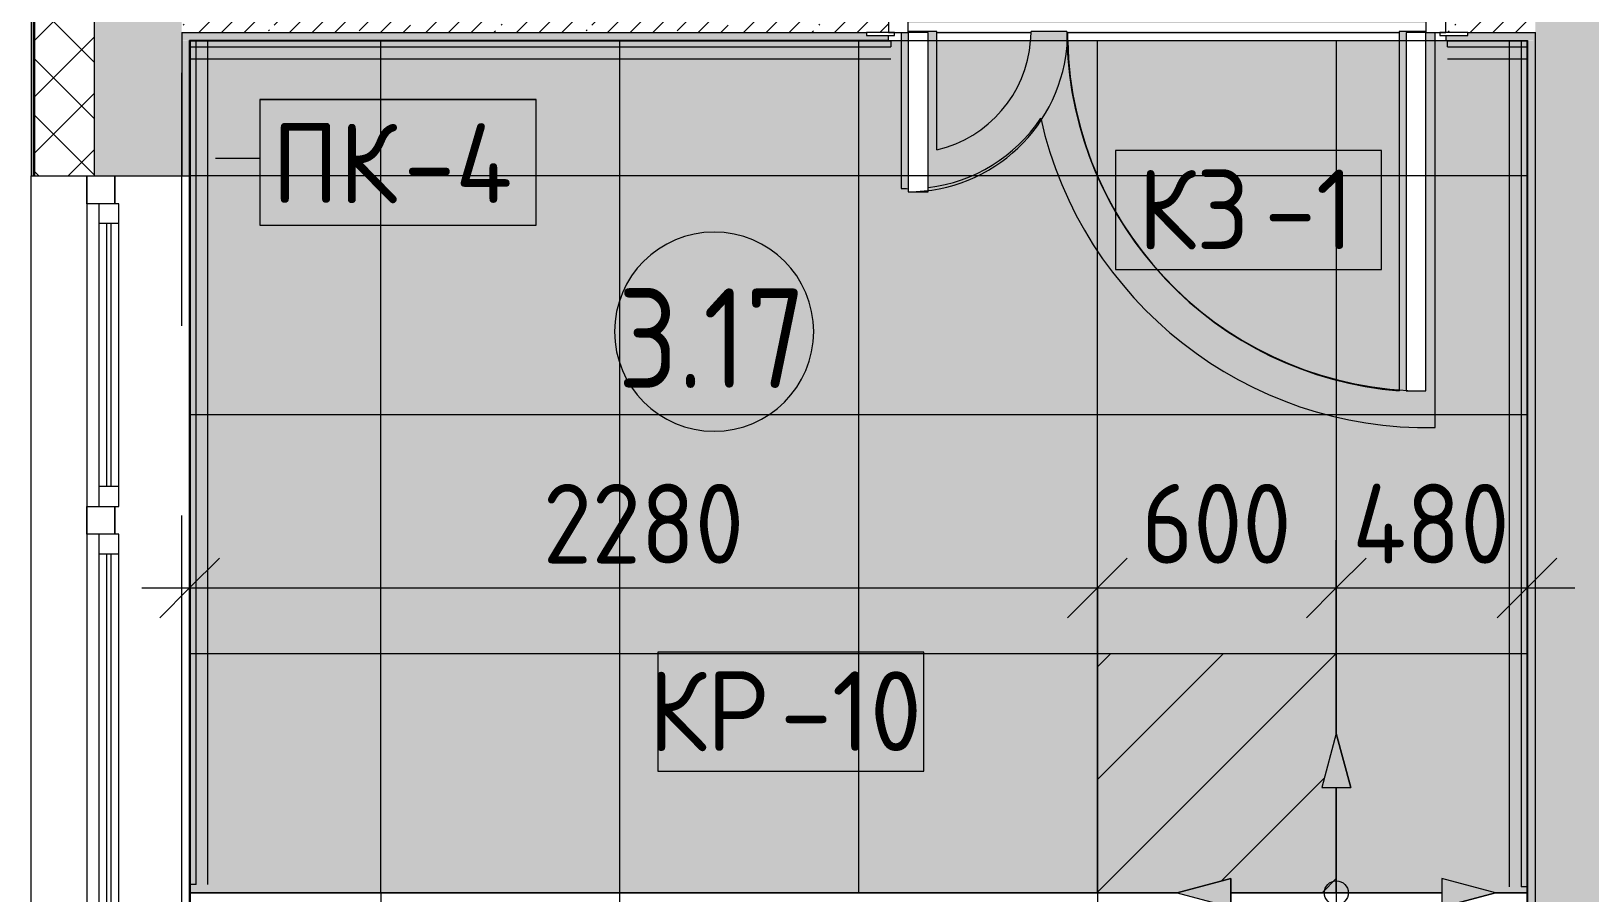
# Model space of a CAD drawing. Header units: millimetres. Extents: x -5368 to 196898, y -8553 to 29000.
# Drawn here: x -268 to 3647, y 5520 to 7683 of the extents above; entities that cross this region are included whole.
import ezdxf

# ---------------------------------------------------------------- set-up
doc = ezdxf.new("R2010")
doc.units = ezdxf.units.MM
doc.linetypes.add('Осевая', pattern=[3175, 635, -476.25, 1587.5, -476.25])
for name, color, linetype, lineweight in [('A-ANNO-DIMS', 7, 'Continuous', 9), ('A-ANNO-DIMS-100', 7, 'Continuous', 9), ('A-AREA-IDEN', 7, 'Continuous', 9), ('A-DETL', 7, 'Continuous', 9), ('A-DETL-GENF', 7, 'Continuous', 9), ('A-DOOR', 7, 'Continuous', 9), ('A-DOOR-1', 7, 'Continuous', 13), ('A-DOOR-FRAM', 7, 'Continuous', 13), ('A-FLOR-IDEN', 7, 'Continuous', 9), ('A-FLOR-PATT', 7, 'Continuous', 9), ('A-GENM-IDEN', 7, 'Continuous', 9), ('A-GLAZ', 7, 'Continuous', 9), ('A-GLAZ-1', 7, 'Continuous', 13), ('A-WALL', 7, 'Continuous', 9), ('I-WALL', 7, 'Continuous', 9), ('Оси-2', 7, 'Осевая', 9)]:
    doc.layers.add(name, color=color, linetype=linetype, lineweight=lineweight)
for name, color, linetype, lineweight, true_color in [('A-DETL-GENF-2', 7, 'Continuous', 9, 0x004000), ('A-DETL-GENF-3', 7, 'Continuous', 9, 0x383838), ('A-FLOR-1', 7, 'Continuous', 9, 0x787878), ('A-GENM-3', 7, 'Continuous', 9, 0xff80c0), ('A-WALL-1', 9, 'Continuous', 9, 0x808080), ('A-WALL-FNSH-1', 9, 'Continuous', 9, 0x808080), ('I-WALL-2', 9, 'Continuous', 9, 0x808080)]:
    doc.layers.add(name, color=color, linetype=linetype, lineweight=lineweight, true_color=true_color)
doc.styles.add('GOST Common', font='GOST_Common.ttf', dxfattribs={"width": 0.9, "height": 250})
doc.styles.add('GOST Common_1', font='GOST_Common.ttf', dxfattribs={"height": 200})
doc.styles.add('ISOCPEUR_1', font='isocpeur.ttf', dxfattribs={"width": 0.9, "height": 200})
doc.dimstyles.new('ISO-2_0_0_9К_Средний_округл2', dxfattribs={"dimscale": 304.8, "dimtxt": 199.196235, "dimasz": 0.492126, "dimexe": 0.393701, "dimexo": 0, "dimgap": 0, "dimtad": 1, "dimdec": 0, "dimrnd": 10, "dimzin": 0, "dimdsep": 46, "dimtxsty": 'ISOCPEUR_1', "dimblk1": 'OBLIQUE', "dimblk2": 'OBLIQUE', "dimsah": 1, "dimcen": 0.09, "dimdle": 0.393701, "dimazin": 0, "dimtfac": 1, "dimtdec": 4, "dimtix": 1, "dimtmove": 0, "dimatfit": 3, "dimfxl": 1, "dimtvp": 1, "dimtolj": 1, "dimtzin": 0, "dimarcsym": 2})
pattern_1 = [(45, (0, 0), (-57.0246, 57.0246), []), (45, (57.025, 0), (-57.0246, 57.0246), [100.806, -20.161, 3.353, -16.808])]
pattern_2 = [(0, (0, 0), (121.92, 30.48), [10.058, -81.382, 10.058, -81.382, -487.68]), (0, (0, 0), (121.92, 30.48), [-182.88, 10.058, -172.822, 10.058, -81.382, -213.36]), (0, (0, 0), (121.92, 30.48), [-457.2, 10.058, -50.902, 10.058, -142.342]), (120, (45.72, 15.24), (-87.35645, 90.34582), [10.058, -81.382, 10.058, -81.382, -487.68]), (120, (45.72, 15.24), (-87.35645, 90.34582), [-182.88, 10.058, -172.822, 10.058, -81.382, -213.36]), (120, (45.72, 15.24), (-87.35645, 90.34582), [-457.2, 10.058, -50.902, 10.058, -142.342]), (240, (60.96, 76.2), (-34.56355, -120.82582), [10.058, -81.382, 10.058, -81.382, -487.68]), (240, (60.96, 76.2), (-34.56355, -120.82582), [-182.88, 10.058, -172.822, 10.058, -81.382, -213.36]), (240, (60.96, 76.2), (-34.56355, -120.82582), [-457.2, 10.058, -50.902, 10.058, -142.342])]

# ---------------------------------------------------------------- blocks, each defined once
blk = doc.blocks.new('120_Окно_СКБ_2Ст - 120_Окно_СКБ_2Ст 2100х2400 _мал створка справа_-V13-План раскладки напольных покрытий 3 этажа в осях 1-12')
at = {"layer": 'A-GLAZ'}
for p, q in [((1050, -57), (-1050, -57)), ((-930, -107), (100, -107)), ((100, -117), (-930, -117)), ((270, -107), (930, -107)), ((930, -117), (270, -117)), ((-1050, -127), (-980, -127)), ((150, -127), (220, -127)), ((980, -127), (1050, -127))]:
    blk.add_line(p, q, dxfattribs=at)
at = {"layer": 'A-GLAZ-1'}
for p, q in [((-1050, -127), (-1050, -57)), ((-1050, -57), (-980, -57)), ((-980, -57), (-980, -127)), ((150, -127), (150, -57)), ((150, -57), (220, -57)), ((220, -57), (220, -127)), ((980, -127), (980, -57)), ((980, -57), (1050, -57)), ((1050, -57), (1050, -127)), ((150, -87), (-980, -87)), ((-980, -87), (-980, -137)), ((-930, -137), (-930, -87)), ((100, -137), (100, -87)), ((150, -137), (150, -87)), ((980, -87), (220, -87)), ((220, -87), (220, -137)), ((270, -137), (270, -87)), ((930, -137), (930, -87)), ((980, -137), (980, -87)), ((-980, -127), (-1050, -127)), ((-980, -137), (150, -137)), ((220, -127), (150, -127)), ((220, -137), (980, -137)), ((1050, -127), (980, -127))]:
    blk.add_line(p, q, dxfattribs=at)
blk = doc.blocks.new('110_Дверь_СКБ_2Ст - Д-1 Лестничная клетка EIS60-24280000-План раскладки напольных покрытий 3 этажа в осях 1-12')
at = {"layer": 'A-DOOR'}
for centre, radius, start, end in [((-637.5, 110), 900, 1.3415, 90), ((662.5, 110), 400, 90, 176.9726), ((-637.5, 110), 900, 0, 1.3415), ((662.5, 110), 400, 176.9726, 180)]:
    blk.add_arc(centre, radius, start, end, dxfattribs=at)
at = {"layer": 'A-DOOR-1'}
for p, q in [((-637.5, 1010), (-637.5, 131)), ((-587.5, 1010), (-637.5, 1010)), ((-587.5, 131), (-587.5, 1010)), ((662.5, 510), (612.5, 510)), ((612.5, 510), (612.5, 131)), ((662.5, 131), (662.5, 510)), ((-637.5, 131), (-637.5, 110)), ((-587.5, 110), (-587.5, 131)), ((612.5, 131), (612.5, 110)), ((662.5, 110), (662.5, 131)), ((-637.5, 110), (-587.5, 110)), ((612.5, 110), (662.5, 110))]:
    blk.add_line(p, q, dxfattribs=at)
at = {"layer": 'A-DOOR-FRAM'}
for p, q in [((-672.5, 118), (-742.5, 118)), ((-742.5, 118), (-742.5, 110)), ((-672.5, 110), (-672.5, 118)), ((767.5, 118), (697.5, 118)), ((697.5, 118), (697.5, 110)), ((767.5, 110), (767.5, 118)), ((-742.5, 110), (-672.5, 110)), ((-637.5, 110), (-687.5, 110)), ((-687.5, 110), (-687.5, 30)), ((-637.5, 60), (-637.5, 110)), ((662.5, 110), (662.5, 60)), ((712.5, 110), (662.5, 110)), ((697.5, 110), (767.5, 110)), ((712.5, 30), (712.5, 110)), ((-627.5, 60), (-637.5, 60)), ((-627.5, 30), (-627.5, 60)), ((662.5, 60), (652.5, 60)), ((652.5, 60), (652.5, 30)), ((-687.5, 30), (-627.5, 30)), ((-672.5, 30), (-687.5, 30)), ((-687.5, 30), (-687.5, -110)), ((-672.5, -110), (-672.5, 30)), ((652.5, 30), (712.5, 30)), ((712.5, 30), (697.5, 30)), ((697.5, 30), (697.5, -110)), ((712.5, -110), (712.5, 30)), ((-672.5, -110), (-742.5, -110)), ((-742.5, -110), (-742.5, -118)), ((-687.5, -110), (-672.5, -110)), ((-672.5, -118), (-672.5, -110)), ((697.5, -110), (712.5, -110)), ((767.5, -110), (697.5, -110)), ((697.5, -110), (697.5, -118)), ((767.5, -118), (767.5, -110)), ((-742.5, -118), (-672.5, -118)), ((697.5, -118), (767.5, -118))]:
    blk.add_line(p, q, dxfattribs=at)
blk = doc.blocks.new('Плинтус - Плинтус_для ЛК-32859036-План раскладки напольных покрытий 3 этажа в осях 1-12')
at = {"layer": 'A-GENM-3'}
blk.add_hatch(color=256, dxfattribs=at).paths.add_polyline_path([(0, 0), (0, -15), (2118, -15), (2118, 0), (943.6, 0)])
for p, q in [((0, 0), (2118, 0)), ((0, -15), (0, 0)), ((0, -15), (2118, -15)), ((2118, 0), (2118, -15)), ((0, -45), (2118, -45))]:
    blk.add_line(p, q, dxfattribs=at)
blk = doc.blocks.new('Плинтус - Плинтус_для ЛК-32859035-План раскладки напольных покрытий 3 этажа в осях 1-12')
at = {"layer": 'A-GENM-3'}
blk.add_hatch(color=256, dxfattribs=at).paths.add_polyline_path([(1045, -15), (1760, -15), (1760, 0), (0, 0), (0, -15), (358.3, -15)])
for p, q in [((0, 0), (1760, 0)), ((0, -15), (0, 0)), ((0, -15), (1760, -15)), ((1760, 0), (1760, -15)), ((0, -45), (1760, -45))]:
    blk.add_line(p, q, dxfattribs=at)
blk = doc.blocks.new('Плинтус - Плинтус_для ЛК-32859038-План раскладки напольных покрытий 3 этажа в осях 1-12')
at = {"layer": 'A-GENM-3'}
blk.add_hatch(color=256, dxfattribs=at).paths.add_polyline_path([(200, -15), (200, 0), (0, 0), (0, -15)])
for p, q in [((0, 0), (200, 0)), ((0, -15), (0, 0)), ((0, -15), (200, -15)), ((200, 0), (200, -15)), ((0, -45), (200, -45))]:
    blk.add_line(p, q, dxfattribs=at)
blk = doc.blocks.new('Плинтус - Плинтус_для ЛК-32859039-План раскладки напольных покрытий 3 этажа в осях 1-12')
at = {"layer": 'A-GENM-3'}
blk.add_hatch(color=256, dxfattribs=at).paths.add_polyline_path([(2124, 0), (0, 0), (0, -15), (2124, -15)])
for p, q in [((0, 0), (2124, 0)), ((0, -15), (0, 0)), ((0, -15), (2124, -15)), ((2124, 0), (2124, -15)), ((0, -45), (2124, -45))]:
    blk.add_line(p, q, dxfattribs=at)
blk = doc.blocks.new('Начало раскладки_красным - Начало раскладки_красным-26102174-План раскладки напольных покрытий 3 этажа в осях 1-12')
at = {"layer": 'A-DETL-GENF'}
for points in [[(-36.2, 264.8), (36.2, 264.8), (0, 400)], [(-264.8, -36.2), (-264.8, 36.2), (-400, 0)], [(264.8, -36.2), (400, 0), (264.8, 36.2)], [(0, -400), (36.2, -264.8), (-36.2, -264.8)]]:
    blk.add_hatch(color=256, dxfattribs=at).paths.add_polyline_path(points)
for p, q in [((0, 400), (-36.2, 264.8)), ((0, 400), (-36.2, 264.8)), ((36.2, 264.8), (0, 400)), ((0, 400), (36.2, 264.8)), ((-36.2, 264.8), (36.2, 264.8)), ((-36.2, 264.8), (36.2, 264.8)), ((0, 30), (0, 264.8)), ((-264.8, 36.2), (-400, 0)), ((-400, 0), (-264.8, 36.2)), ((-400, 0), (-264.8, -36.2)), ((-400, 0), (-264.8, -36.2)), ((-264.8, -36.2), (-264.8, 36.2)), ((-264.8, 36.2), (-264.8, -36.2)), ((-30, 0), (-264.8, 0)), ((30, 0), (264.8, 0)), ((400, 0), (264.8, 36.2)), ((264.8, 36.2), (264.8, -36.2)), ((400, 0), (264.8, 36.2)), ((264.8, 36.2), (264.8, -36.2)), ((400, 0), (264.8, -36.2)), ((0, -30), (0, -264.8)), ((264.8, -36.2), (400, 0)), ((36.2, -264.8), (-36.2, -264.8)), ((-36.2, -264.8), (0, -400)), ((0, -400), (-36.2, -264.8)), ((-36.2, -264.8), (36.2, -264.8)), ((0, -400), (36.2, -264.8)), ((0, -400), (36.2, -264.8))]:
    blk.add_line(p, q, dxfattribs=at)
blk.add_circle((0, 0), 30, dxfattribs=at)
blk = doc.blocks.new('Марка_Помещения - Номер-25198446-План раскладки напольных покрытий 3 этажа в осях 1-12')
at = {"layer": 'A-AREA-IDEN'}
for start, end in [(360, 180), (180, 360)]:
    blk.add_arc((0, 0), 2.5, start, end, dxfattribs=at)
blk = doc.blocks.new('DIMBLOCK35-План раскладки напольных покрытий 3 этажа в осях 1-12')
at = {"layer": 'A-ANNO-DIMS-100'}
for p, q in [((130, 6391.4), (130, 6165.4)), ((130, 6285.4), (130, 6391.4)), ((2410, 6120), (2410, 6405.4)), ((10, 6285.4), (2410, 6285.4)), ((2410, 6285.4), (2410, 6120))]:
    blk.add_line(p, q, dxfattribs=at)
at = {"layer": 'A-ANNO-DIMS-100', "lineweight": 20}
for p, q in [((130, 6285.4), (205, 6360.4)), ((2410, 6285.4), (2485, 6360.4)), ((130, 6285.4), (55, 6210.4)), ((2410, 6285.4), (2335, 6210.4))]:
    blk.add_line(p, q, dxfattribs=at)
at = {"layer": 'A-ANNO-DIMS-100', "color": 0, "insert": (1017.2, 6546.6), "char_height": 200, "width": 606.782, "attachment_point": 1, "line_spacing_factor": 1.149209, "style": 'ISOCPEUR_1'}
blk.add_mtext('2280', dxfattribs=at)
blk = doc.blocks.new('_Oblique')
at = {"color": 0, "linetype": 'ByBlock', "lineweight": -2}
blk.add_line((-0.5, -0.5), (0.5, 0.5), dxfattribs=at)
blk = doc.blocks.new('DIMBLOCK36-План раскладки напольных покрытий 3 этажа в осях 1-12')
at = {"layer": 'A-ANNO-DIMS-100'}
for p, q in [((2410, 6120), (2410, 6405.4)), ((3010, 5920), (3010, 6405.4)), ((2410, 6285.4), (3010, 6285.4)), ((2410, 6285.4), (2410, 6120)), ((3010, 6285.4), (3010, 5920))]:
    blk.add_line(p, q, dxfattribs=at)
at = {"layer": 'A-ANNO-DIMS-100', "lineweight": 20}
for p, q in [((2410, 6285.4), (2485, 6360.4)), ((3010, 6285.4), (3085, 6360.4)), ((2410, 6285.4), (2335, 6210.4)), ((3010, 6285.4), (2935, 6210.4))]:
    blk.add_line(p, q, dxfattribs=at)
at = {"layer": 'A-ANNO-DIMS-100', "color": 0, "insert": (2520.4, 6546.6), "char_height": 200, "width": 455.087, "attachment_point": 1, "line_spacing_factor": 1.149209, "style": 'ISOCPEUR_1'}
blk.add_mtext('600', dxfattribs=at)
blk = doc.blocks.new('DIMBLOCK37-План раскладки напольных покрытий 3 этажа в осях 1-12')
at = {"layer": 'A-ANNO-DIMS-100'}
for p, q in [((3010, 5920), (3010, 6405.4)), ((3489, 6391.4), (3489, 6165.4)), ((3489, 6285.4), (3489, 6391.4)), ((3010, 6285.4), (3609, 6285.4)), ((3010, 6285.4), (3010, 5920))]:
    blk.add_line(p, q, dxfattribs=at)
at = {"layer": 'A-ANNO-DIMS-100', "lineweight": 20}
for p, q in [((3010, 6285.4), (3085, 6360.4)), ((3489, 6285.4), (3564, 6360.4)), ((3010, 6285.4), (2935, 6210.4)), ((3489, 6285.4), (3414, 6210.4))]:
    blk.add_line(p, q, dxfattribs=at)
at = {"layer": 'A-ANNO-DIMS-100', "color": 0, "insert": (3050.3, 6546.6), "char_height": 200, "width": 478.071, "attachment_point": 1, "line_spacing_factor": 1.149209, "style": 'ISOCPEUR_1'}
blk.add_mtext('480', dxfattribs=at)
blk = doc.blocks.new('М_перекрытий_ЭП - Типоразмер-25383776-План раскладки напольных покрытий 3 этажа в осях 1-12')
at = {"layer": 'A-FLOR-IDEN'}
for p, q in [((3.352, 1.578), (-3.336, 1.578)), ((-3.336, 1.578), (-3.336, -1.406)), ((3.352, -1.406), (3.352, 1.578)), ((-3.336, -1.406), (3.352, -1.406))]:
    blk.add_line(p, q, dxfattribs=at)
blk = doc.blocks.new('Mark Reiling - Mark Reiling-26174330-План раскладки напольных покрытий 3 этажа в осях 1-12')
at = {"layer": 'A-GENM-IDEN'}
for p, q in [((-3.47, 1.49), (-3.47, -1.663)), ((-3.47, 1.49), (3.47, 1.49)), ((3.47, 1.49), (-3.47, 1.49)), ((-3.47, 1.49), (-3.47, -1.663)), ((3.47, -1.663), (3.47, 1.49)), ((3.47, -1.663), (3.47, 1.49)), ((-3.47, -1.663), (3.47, -1.663)), ((-3.47, -1.663), (3.47, -1.663))]:
    blk.add_line(p, q, dxfattribs=at)

msp = doc.modelspace()

# ---------------------------------------------------------------- hatches: boundary and pattern name
at = {"layer": 'A-DETL-GENF-2'}
h = msp.add_hatch(dxfattribs=at)
h.set_pattern_fill('FP_46', color=256, style=0, pattern_type=2)
h.set_pattern_definition([(45, (0, 0), (-141.4214, 141.4214), [])])
h.paths.add_polyline_path([(2973.8, 5520), (3010, 5520), (3010, 5784.8), (2973.8, 5784.8), (3010, 5920), (3010, 6120), (2410, 6120), (2410, 5520), (2610, 5520), (2745.2, 5556.2), (2745.2, 5520)])
at = {"layer": 'A-DETL-GENF-3'}
h = msp.add_hatch(dxfattribs=at)
h.set_pattern_fill('FP_47', color=256, style=0, pattern_type=2)
h.set_pattern_definition([(0, (610, 120), (0, 600), []), (90, (610, 120), (-600, 4e-14), [])])
h.paths.add_polyline_path([(3410, 5520), (3490, 5520), (3490, 7659), (130, 7659), (130, 5520), (2610, 5520), (2745.2, 5556.2), (2745.2, 5520), (3274.8, 5520), (3274.8, 5556.2)])
h.paths.add_polyline_path([(2973.8, 5784.8), (3010, 5920), (3046.2, 5784.8)])
at = {"layer": 'A-FLOR-PATT'}
h = msp.add_hatch(color=256, dxfattribs=at)
h.paths.add_polyline_path([(3168.2, 7680), (3168.2, 7682.7), (2007, 7682.7), (2007, 7680), (2242.9, 7680), (2243.2, 7682.7), (2333.2, 7682.7), (2333.4, 7680), (2549.5, 7680)])
h.paths.add_polyline_path([(3219.7, 7703.5), (3235, 7703.5), (3235, 7730), (3225, 7730), (3225, 7760), (3270, 7760), (3270, 7908), (3285, 7908), (3285, 7920), (4098.1, 7921), (4098.1, 8902), (4210.3, 8899.4), (4321.5, 8884.3), (4430.3, 8856.6), (4535.2, 8817), (4635, 8765.7), (4728.5, 8703.6), (4814.3, 8631.3), (4891.4, 8549.8), (4958.9, 8460.1), (5015.9, 8363.4), (5061.6, 8261), (5095.4, 8154), (5134.3, 8218.9), (5181.8, 8277.7), (5237, 8329.5), (5298.9, 8373), (5367.6, 8408.1), (5437.6, 8432.5), (5511.8, 8447.2), (5587.3, 8451.5), (5587.3, 7920), (13584.2, 7921), (13584.2, 8947.1), (13697.2, 8945.7), (13809.3, 8932), (13919.4, 8906.3), (14026, 8868.9), (14128, 8820.2), (14224.1, 8760.8), (14320, 8684.8), (14394.3, 8612.7), (14466.5, 8525.7), (14532.7, 8423.9), (14580.6, 8331.1), (14621.2, 8225.6), (14650.3, 8116.4), (14688.7, 8162.2), (14734, 8201.2), (14785, 8232.4), (14840.3, 8254.9), (14898.6, 8268.2), (14958.3, 8271.9), (14958.3, 7920), (20210.1, 7920.5), (20210.1, 7935.5), (22604.9, 7935.5), (22604.9, 8947.1), (22717.9, 8945.7), (22830.1, 8932), (22940.1, 8906.3), (23046.7, 8868.9), (23152.1, 8818.1), (23244.8, 8760.8), (23340.7, 8684.8), (23415, 8612.7), (23487.2, 8525.7), (23553.4, 8423.9), (23601.3, 8331.1), (23642, 8225.6), (23671, 8116.4), (23709.4, 8162.2), (23754.7, 8201.2), (23805.7, 8232.4), (23861, 8254.9), (23919.3, 8268.2), (23979, 8271.9), (23979, 7920), (26415, 7921), (26415, 8900), (26455, 8900), (26455, 8793.6), (26538.9, 8793.4), (26642.1, 8781.1), (26743.2, 8756.9), (26840.8, 8721.2), (26933.6, 8674.4), (27020.4, 8617.2), (27099.9, 8550.3), (27171.2, 8474.6), (27233.2, 8391.2), (27285.1, 8301.2), (27326.2, 8205.7), (27355.9, 8106.1), (27374, 8003.8), (27380, 7920), (27465, 7921), (27465, 7936), (30494.4, 7936), (30494.4, 8897.4), (30606.6, 8894.9), (30717.8, 8879.7), (30826.6, 8852.1), (30936.9, 8809.8), (31031.4, 8761.2), (31124.9, 8699.1), (31210.7, 8626.8), (31287.9, 8545.3), (31355.4, 8455.6), (31412.4, 8358.9), (31458.1, 8256.4), (31492, 8149.4), (31531.6, 8215.2), (31578.5, 8273.3), (31633.8, 8325), (31695.7, 8368.6), (31763.5, 8403.3), (31834.6, 8428), (31908.9, 8442.7), (31984.5, 8446.9), (31984.5, 7920), (33010, 7921), (33010, 7936), (38504, 7936), (38504, 7989.9), (38498.9, 7989.9), (38498.9, 8117.6), (37568, 8117.6), (37573.3, 8219.4), (37590.7, 8325.3), (37615.8, 8418.6), (37652.5, 8513.7), (37698.9, 8604.4), (37757.7, 8693.5), (37819.1, 8768.8), (37891.4, 8840.6), (37970.9, 8904.5), (38056.7, 8959.6), (38155, 9008.1), (38243.2, 9041.4), (38135.8, 9081.9), (38044.9, 9127.3), (37955.6, 9184.5), (37871.9, 9252), (37795.9, 9328.1), (37728.6, 9411.9), (37670.7, 9502.5), (37623, 9598.8), (37585.9, 9699.7), (37559.9, 9804), (37545.3, 9910.5), (37542.3, 10018), (38498.9, 10018), (38498.9, 10129.9), (38519, 10130), (38504, 10145), (38504, 10664), (37954, 10664), (37954, 11235), (38234, 11235), (38234, 12138.5), (38041.4, 12138.5), (38041.4, 13508.5), (38239.6, 13508.5), (38234, 13514.1), (38234, 14964), (33646, 14964), (33646, 14565), (32974, 14565), (32974, 14944), (31797.6, 14944), (31797.6, 13744), (31781.2, 13744), (31781.2, 10859), (20231, 10859), (20230, 10864), (16910, 10864), (16910, 10879), (16910, 10880), (16910, 10892), (16888.9, 10892), (16888.9, 10005.1), (16787.2, 10008.6), (16686.5, 10023.7), (16588.2, 10050), (16493.5, 10087.4), (16403.7, 10135.3), (16319.9, 10193.1), (16243.2, 10260), (16174.6, 10335.2), (16114.9, 10417.7), (16065.1, 10506.4), (16023.3, 10608.1), (15995.7, 10705.3), (15979.7, 10798.2), (15973.9, 10892), (15960, 10892), (15960, 10880), (15361, 10880), (15361, 10892), (15336, 10892), (15336, 10890), (15333.9, 10890), (15333.9, 10005.1), (15232.2, 10008.6), (15131.5, 10023.7), (15033.2, 10050), (14938.5, 10087.4), (14848.7, 10135.3), (14764.9, 10193.1), (14688.2, 10260), (14619.6, 10335.2), (14559.9, 10417.7), (14510.1, 10506.4), (14468.3, 10608.1), (14440.7, 10705.3), (14424.7, 10798.2), (14418.9, 10892), (14411, 10892), (14411, 10880), (14411, 10879), (14411, 10864), (12925.3, 10864), (12925.3, 10880), (425, 10880), (425, 10615.3), (411, 10600.3), (412, 10598.3), (414.3, 10596), (432, 10596), (432, 8796), (412, 8796), (412, 8795), (426, 8781), (426, 8536), (1286, 8536), (1286, 7936), (1885, 7936), (1885, 7921), (1885, 7920), (1885, 7908), (1899.8, 7908), (1899.8, 8506.5), (3269.7, 8506.5), (3269.7, 7906.5), (3219.7, 7906.5), (3219.7, 8456.5), (1949.8, 8456.5), (1949.8, 7906.5), (1900, 7906.5), (1900, 7760), (1945, 7760), (1945, 7730), (1935, 7730), (1935, 7703.5), (3168.2, 7703.5)])
h.paths.add_polyline_path([(31894.5, 7920), (31894.5, 8349.4), (31827.3, 8331.6), (31763.1, 8303.4), (31704.8, 8266.4), (31652.5, 8220.5), (31607.8, 8167.2), (31571.8, 8107.7), (31545.3, 8043.4), (31528.9, 7975.8), (31524.2, 7920), (31875, 7920)])
h.paths.add_polyline_path([(31432.2, 7920), (31426.9, 8011.3), (31408.7, 8114.6), (31378.7, 8215.2), (31337.2, 8311.6), (31284.9, 8402.6), (31222.4, 8486.9), (31150.5, 8563.4), (31070.3, 8631), (30982.7, 8689), (30889.1, 8736.3), (30790.6, 8772.6), (30688.5, 8797.2), (30584.4, 8809.8), (30584.4, 7920), (31426.9, 7920)])
h.paths.add_polyline_path([(26883.4, 7920), (27288.8, 7921), (27282.8, 8003.8), (27268.1, 8086.7), (27240.9, 8176.8), (27203.4, 8263.2), (27156.1, 8344.5), (27099.6, 8419.9), (27034.7, 8488), (26962.3, 8548.2), (26883.4, 8599.5), (26799, 8641.2), (26710.3, 8672.8), (26618.6, 8693.8), (26525, 8704), (26525, 7920), (26585.9, 7920)])
h.paths.add_polyline_path([(23602, 7920), (23597.7, 8003.8), (23578.3, 8116.4), (23549.5, 8216.5), (23515.1, 8303.3), (23466.4, 8395.2), (23408.1, 8481.2), (23333.9, 8566.8), (23265.1, 8631.8), (23182.3, 8694.6), (23093, 8748), (22998.6, 8791.3), (22899.9, 8824.2), (22798.3, 8846.1), (22694.9, 8856.8), (22694.9, 7920), (23597.7, 7920)])
h.paths.add_polyline_path([(23698.7, 7920), (23889, 7921), (23889, 8169.4), (23834.5, 8145.8), (23786.2, 8111.2), (23746.4, 8067.1), (23716.8, 8015.7), (23698.7, 7959.1), (23694.9, 7920)])
h.paths.add_polyline_path([(14813.8, 7920), (14868.3, 7920), (14868.3, 8169.4), (14813.8, 8145.8), (14765.5, 8111.2), (14725.7, 8067.1), (14696.1, 8015.7), (14678, 7959.1), (14674.2, 7920), (14791.7, 7920)])
h.paths.add_polyline_path([(14532.7, 7920), (14581.3, 7920), (14576.9, 8003.8), (14557.6, 8116.4), (14528.8, 8216.5), (14494.3, 8303.3), (14445.7, 8395.2), (14387.3, 8481.2), (14313.2, 8566.8), (14244.4, 8631.8), (14161.5, 8694.6), (14072.3, 8748), (13977.8, 8791.3), (13879.2, 8824.2), (13777.6, 8846.1), (13674.2, 8856.8), (13674.2, 7920), (14224.3, 7920)])
h.paths.add_polyline_path([(5395, 7920), (5499.8, 7920), (5499.8, 8354.4), (5431.9, 8336.6), (5366.2, 8307.7), (5302.8, 8266.1), (5255.6, 8224.7), (5210.6, 8170.9), (5174.5, 8110.8), (5148, 8045.8), (5131.9, 7977.5), (5127.4, 7920), (5367.6, 7920)])
h.paths.add_polyline_path([(5012.2, 7920), (5035.7, 7920), (5030.4, 8012.3), (5012.2, 8115.7), (4982.2, 8216.2), (4940.7, 8312.6), (4888.1, 8404), (4825.9, 8487.9), (4754.1, 8564.3), (4673.9, 8632), (4586.4, 8689.9), (4492.8, 8737.3), (4394.3, 8773.6), (4292.3, 8798.2), (4188.1, 8810.8), (4188.1, 7920)])
h.paths.add_polyline_path([(26365, 7921), (24051, 7921), (24051, 7936), (26365, 7936)])
h.paths.add_polyline_path([(17270, 7921), (15009.3, 7921), (15009.3, 7936), (20209.3, 7936), (20209.3, 7921), (17658.1, 7921)])
h.paths.add_polyline_path([(9417.1, 7921), (6529.3, 7921), (6530, 7936), (13569.3, 7936), (13569.3, 7921), (10790.6, 7921)])
h.paths.add_polyline_path([(3308.9, 7921), (3285, 7921), (3285, 7936), (4030, 7936), (4030, 7921), (3313.3, 7921)])
h.paths.add_polyline_path([(38498.9, 8207.6), (38498.9, 8994.8), (38435.6, 8990.8), (38342.6, 8975.2), (38243.2, 8946.2), (38147.8, 8905.6), (38068, 8861.4), (37987, 8803.7), (37913.1, 8737.2), (37847.1, 8662.7), (37790, 8581.2), (37742.4, 8493.9), (37705, 8401.7), (37678.3, 8305.8), (37662.6, 8207.6), (38462.7, 8207.6)])
h.paths.add_polyline_path([(38498.9, 9089.2), (38498.9, 9928), (37634.3, 9928), (37647.7, 9824.3), (37673, 9722.8), (37709.8, 9624.9), (37757.7, 9531.9), (37816, 9445), (37883.9, 9365.5), (37960.6, 9294.3), (38046.1, 9231.8), (38142.3, 9178), (38232.1, 9139.9), (38332.5, 9110.4), (38440.7, 9092.4)])
h.paths.add_polyline_path([(16798.9, 10097.9), (16798.9, 10891), (16465.2, 10891), (16465.2, 10863.8), (16363.5, 10891), (16064.5, 10891), (16070.5, 10798.2), (16090, 10697.9), (16122.3, 10600.2), (16160.4, 10517.8), (16212.9, 10433.3), (16275.5, 10356), (16347.1, 10286.9), (16426.7, 10227.3), (16513, 10177.8), (16604.8, 10139.5), (16700.6, 10112.7), (16787.2, 10099.7)])
h.paths.add_polyline_path([(15243.9, 10097.9), (15243.9, 10890), (15163.2, 10890), (15065.3, 10863.8), (15065.3, 10890), (14535.7, 10890), (14535.7, 10863.8), (14510.7, 10870.5), (14515.5, 10798.2), (14535, 10697.9), (14567.3, 10600.2), (14605.4, 10517.8), (14657.9, 10433.3), (14720.5, 10356), (14792.1, 10286.9), (14871.7, 10227.3), (14958, 10177.8), (15049.8, 10139.5), (15145.6, 10112.7), (15232.2, 10099.7)])
h.paths.add_polyline_path([(38520, 10130), (38519, 10680), (38519, 10679), (38519, 10130)])
h.paths.add_polyline_path([(38494.5, 10679), (38494.5, 10680), (37970, 10680), (37970.2, 10679), (38260.7, 10679)])
h.paths.add_polyline_path([(15960, 10864), (15361, 10864), (15361, 10879), (15960, 10879), (15960, 10871.3)])
h.paths.add_polyline_path([(390, 10876.4), (410, 10876.4), (410, 10880), (336, 10880), (336, 10876.4)])
h.paths.add_polyline_path([(17658.1, 10879), (20231, 10880), (20230, 10880), (17130, 10879)])
h.paths.add_polyline_path([(38250, 11220), (38250, 11221), (38249, 11220)])
h.paths.add_polyline_path([(38532, 12100), (38532, 12124.3), (38490, 12124.3), (38490, 12100)])
h.paths.add_polyline_path([(38680, 12161), (38680, 12185), (38710, 12185), (38710, 12175), (38750, 12175), (38750, 12368.8), (38747.7, 12370), (38747.7, 13475), (38710, 13475), (38710, 13465), (38680, 13465), (38680, 13505), (38641.4, 13505), (38641.4, 13499.1), (38677.9, 13499.1), (38662.9, 13484.1), (38641.4, 13484.1), (38641.4, 13458.5), (38533.5, 13458.5), (38533.5, 12188.5), (38641.4, 12188.5), (38641.4, 12161)])
h.paths.add_polyline_path([(38260.7, 12188.5), (38488.5, 12188.5), (38488.5, 13458.5), (38091.4, 13458.5), (38091.4, 12188.5), (38250, 12188.5)])
h.paths.add_polyline_path([(38490, 13525), (38532, 13526.1), (38532, 13550), (38490, 13550), (38490, 13532.1)])
h.paths.add_polyline_path([(31781.2, 13759), (31782.6, 13760), (31782.6, 14960), (31781.2, 14959), (31781.2, 13760)])
h.paths.add_polyline_path([(33630, 14580), (33631, 14580.1), (33631, 14979), (33630, 14979), (33630, 14600)])
h.paths.add_polyline_path([(32989, 14580), (32990, 14580), (32989, 14960), (32989, 14959), (32989, 14580.3)])
h = msp.add_hatch(color=256, dxfattribs=at)
h.paths.add_polyline_path([(3258.2, 6687.9), (3257.9, 7680), (3235, 7680), (3235, 7682.7), (3168.2, 7682.7), (3168.2, 6780.4), (3065.2, 6794.4), (2964.6, 6820.1), (2867.5, 6857.1), (2775.3, 6905.1), (2689.2, 6963.3), (2610.4, 7030.9), (2539.8, 7107.2), (2478.4, 7191), (2427.1, 7281.4), (2386.4, 7377), (2357, 7476.6), (2339.2, 7579), (2333.2, 7682.7), (2243.2, 7682.7), (2237.6, 7624.6), (2221, 7568.5), (2194.1, 7516.7), (2157.7, 7471), (2113.3, 7433), (2062.4, 7404.2), (2007, 7385.6), (2007, 7682.7), (1935, 7682.7), (1935, 7680), (1985, 7680), (1985.3, 7290.6), (2052.2, 7304.5), (2115.6, 7329.8), (2173.8, 7365.7), (2224.9, 7411), (2267.4, 7464.5), (2295.8, 7363.6), (2334.6, 7266.3), (2383.4, 7173.5), (2441.7, 7086.4), (2508.8, 7006), (2584, 6933), (2666.5, 6868.4), (2755.3, 6812.8), (2849.5, 6766.8), (2948, 6731), (3049.7, 6705.8), (3153.5, 6691.3), (3235, 6688.7)])
h.paths.add_polyline_path([(3185, 6780), (3185, 7680), (3235, 7680), (3235, 6780)])
h.paths.add_polyline_path([(1917, 7288.3), (1935, 7288.9), (1935, 7680), (1917, 7680), (1917, 7539.8)])
h = msp.add_hatch(color=256, dxfattribs=at)
h.paths.add_polyline_path([(130, 5520), (2610, 5520), (2745.2, 5556.2), (2745.2, 5520), (3274.8, 5520), (3274.8, 5556.2), (3410, 5520), (3490, 5520), (3489, 5535), (3474, 5535), (3474, 7644), (3289, 7644), (3289, 7659), (3258.2, 7659), (3258.2, 6687.9), (3153.5, 6691.3), (3049.7, 6705.8), (2948, 6731), (2849.5, 6766.8), (2755.3, 6812.8), (2666.5, 6868.4), (2584, 6933), (2508.8, 7006), (2441.7, 7086.4), (2383.4, 7173.5), (2334.6, 7266.3), (2295.8, 7363.6), (2267.4, 7464.5), (2221, 7407.6), (2173.8, 7365.7), (2113.3, 7328.9), (2052.2, 7304.5), (1985, 7290.5), (1985, 7280), (1935, 7280), (1935, 7288.9), (1917, 7288.3), (1917, 7659), (1891, 7659), (1891, 7644), (146, 7644), (146, 5541), (131, 5541), (130, 6484.6)])
h.paths.add_polyline_path([(3010, 5784.8), (2973.8, 5784.8), (3010, 5920), (3046.2, 5784.8)])
h.paths.add_polyline_path([(3168.2, 6780.4), (3168.2, 7659), (2334.6, 7659), (2339.2, 7579), (2357, 7476.6), (2386.4, 7377), (2427.1, 7281.4), (2478.4, 7191), (2539.8, 7107.2), (2610.4, 7030.9), (2689.2, 6963.3), (2775.3, 6905.1), (2867.5, 6857.1), (2964.6, 6820.1), (3065.2, 6794.4), (3153.5, 6782.4)])
h.paths.add_polyline_path([(2007, 7385.6), (2062.4, 7404.2), (2115.6, 7435), (2157.7, 7471), (2194.1, 7516.7), (2221, 7568.5), (2237.6, 7624.6), (2240.9, 7659), (2007, 7659), (2007, 7404.2)])
at = {"layer": 'A-WALL'}
h = msp.add_hatch(dxfattribs=at)
h.set_pattern_fill('FP_11', color=256, style=0, pattern_type=2)
h.set_pattern_definition([(45, (0, 0), (-70.7107, 70.7107), []), (135, (0, 0), (-70.7107, -70.7107), [])])
h.paths.add_polyline_path([(-260, -100), (-110, -100), (-110, 5220), (-260, 5220), (-260, 153.5)])
h.paths.add_polyline_path([(-260, 7320), (-110, 7320), (-110, 8520), (-260, 8520)])
h.paths.add_polyline_path([(-260, 10820), (-110, 10820), (-110, 12220), (-260, 12220)])
h.paths.add_polyline_path([(-260, 13120), (-110, 13120), (-110, 15073), (-260, 15073), (-260, 14843)])
at = {"layer": 'I-WALL'}
h = msp.add_hatch(dxfattribs=at)
h.set_pattern_fill('FP_12', color=256, style=0, pattern_type=2)
h.set_pattern_definition(pattern_1)
h.paths.add_polyline_path([(-110, -100), (110, -100), (110, 5220), (-110, 5220), (-110, 153.5)])
h.paths.add_polyline_path([(-110, 7320), (110, 7320), (110, 7900), (-110, 7900), (-110, 7539.8)])
h = msp.add_hatch(dxfattribs=at)
h.set_pattern_fill('FP_12', color=256, style=0, pattern_type=2)
h.set_pattern_definition(pattern_1)
h.paths.add_polyline_path([(3750, 7680), (3750, 7900), (3730, 7900), (3730, 7680)])
h.paths.add_polyline_path([(3340, 7680), (3510, 7680), (3510, 7900), (3285, 7900), (3285, 7680)])
h.paths.add_polyline_path([(1885, 7680), (1885, 7900), (110, 7900), (110, 7680), (1862.8, 7680)])
h = msp.add_hatch(dxfattribs=at)
h.set_pattern_fill('FP_12', color=256, style=0, pattern_type=2)
h.set_pattern_definition(pattern_1)
h.paths.add_polyline_path([(3579.7, -100), (3730, -100), (3730, 7900), (3510, 7900), (3510, -100)])
at = {"layer": 'I-WALL-2'}
h = msp.add_hatch(dxfattribs=at)
h.set_pattern_fill('FP_36', color=256, style=0, pattern_type=2)
h.set_pattern_definition(pattern_2)
h.paths.add_polyline_path([(3510, 7660), (3510, 7680), (3340, 7680), (3340, 7672), (3285, 7672), (3285, 7660), (3490, 7660)])
h.paths.add_polyline_path([(1830, 7660), (1885, 7660), (1885, 7672), (1830, 7672), (1830, 7680), (110, 7680), (110, 7660), (1176, 7660)])
h = msp.add_hatch(dxfattribs=at)
h.set_pattern_fill('FP_36', color=256, style=0, pattern_type=2)
h.set_pattern_definition(pattern_2)
h.paths.add_polyline_path([(110, 120), (130, 120), (130, 5220), (110, 5220), (110, 153.5)])
h.paths.add_polyline_path([(130, 7320), (130, 7660), (110, 7659), (110, 7320)])
h = msp.add_hatch(dxfattribs=at)
h.set_pattern_fill('FP_36', color=256, style=0, pattern_type=2)
h.set_pattern_definition(pattern_2)
h.paths.add_polyline_path([(3490, 140), (3510, 140), (3510, 7660), (3490, 7659), (3490, 141)])

# ---------------------------------------------------------------- linework, layer by layer
at = {"layer": 'A-DETL'}
for p, q in [((3490, 7659), (130, 7659)), ((130, 7659), (130, 5520)), ((3490, 5520), (3490, 7659)), ((3010, 6120), (2410, 6120)), ((2410, 6120), (2410, 5520)), ((3010, 5920), (3010, 6120)), ((3010, 5520), (3010, 5784.8)), ((130, 5520), (2610, 5520)), ((610, 5520), (610, 1620)), ((1210, 5520), (1210, 1620)), ((2410, 5520), (2410, 1620)), ((2745.2, 5520), (3274.8, 5520)), ((3010, 5520), (3010, 1620)), ((3410, 5520), (3490, 5520))]:
    msp.add_line(p, q, dxfattribs=at)
at = {"layer": 'A-FLOR-1'}
for p, q in [((1917, 7680), (1917, 7288.3)), ((2007, 7682.7), (1935, 7682.7)), ((2007, 7385.6), (2007, 7682.7)), ((2007, 7680), (2242.9, 7680)), ((2333.2, 7682.7), (2243.2, 7682.7)), ((2333.4, 7680), (3168.2, 7680)), ((3235, 7682.7), (3168.2, 7682.7)), ((3168.2, 7682.7), (3168.2, 6780.4)), ((3258.2, 6687.9), (3258.2, 7680)), ((1917, 7659), (1891, 7659)), ((2240.9, 7659), (2007, 7659)), ((3168.2, 7659), (2334.6, 7659)), ((3289, 7659), (3258.2, 7659))]:
    msp.add_line(p, q, dxfattribs=at)
for centre, radius, start, end in [((1938.2, 7682.7), 305, 355.5143, 0), ((3238.2, 7682.7), 905, 180, 181.5058), ((1938.2, 7682.7), 305, 283.0427, 355.5143), ((3238.2, 7682.7), 905, 181.5058, 265.5631), ((1938.2, 7682.7), 395, 276.8499, 326.4595), ((3238.2, 7682.7), 995, 192.6705, 271.1511), ((1938.2, 7682.7), 395, 266.928, 269.538)]:
    msp.add_arc(centre, radius, start, end, dxfattribs=at)
at = {"layer": 'A-GENM-IDEN'}
msp.add_line((194.8, 7364), (306.5, 7364), dxfattribs=at)
at = {"layer": 'A-WALL'}
for p, q in [((-263, 8520), (-263, 7320)), ((-260, 8520), (-260, 7320)), ((-110, 8520), (-110, 7320)), ((110, 7680), (1830, 7680)), ((110, 7680), (110, 7320)), ((3340, 7680), (3510, 7680)), ((3510, 120), (3510, 7680)), ((130, 7660), (130, 7320)), ((130, 7320), (130, 7660)), ((1885, 7660), (130, 7660)), ((3285, 7660), (3490, 7660)), ((3490, 7659), (3489, 7659)), ((-268, 5220), (-268, 7320))]:
    msp.add_line(p, q, dxfattribs=at)
at = {"layer": 'A-WALL-1'}
for p, q in [((1885, 7660), (1885, 7672)), ((3285, 7672), (3285, 7660)), ((3490, 7660), (3490, 140)), ((-260, 7320), (130, 7320))]:
    msp.add_line(p, q, dxfattribs=at)
at = {"layer": 'A-WALL-FNSH-1'}
for p, q in [((-268, 8520), (-268, 7320)), ((130, 7659), (1885, 7659)), ((1885, 7659), (1885, 7660)), ((3285, 7660), (3285, 7659)), ((3289, 7659), (3489, 7659)), ((-268, 7320), (-260, 7320)), ((130, 7320), (131, 7320))]:
    msp.add_line(p, q, dxfattribs=at)
at = {"layer": 'I-WALL'}
for p, q in [((131, 7659), (131, 141)), ((3489, 5459.5), (3489, 7659)), ((130, 5220), (130, 7320)), ((130, 7320), (130, 5220))]:
    msp.add_line(p, q, dxfattribs=at)
at = {"layer": 'Оси-2'}
msp.add_line((110, 593.7), (110, 12880), dxfattribs=at)

# ---------------------------------------------------------------- block references
at = {"layer": 'A-AREA-IDEN', "xscale": 99.99999999999993, "yscale": 99.99999999999993, "zscale": 99.99999999999993}
msp.add_blockref('Марка_Помещения - Номер-25198446-План раскладки напольных покрытий 3 этажа в осях 1-12', (1447.3, 6928.8), dxfattribs=at)
at = {"layer": 'A-DETL-GENF'}
msp.add_blockref('Начало раскладки_красным - Начало раскладки_красным-26102174-План раскладки напольных покрытий 3 этажа в осях 1-12', (3010, 5520), dxfattribs=at)
at = {"layer": 'A-DOOR', "rotation": 180}
msp.add_blockref('110_Дверь_СКБ_2Ст - Д-1 Лестничная клетка EIS60-24280000-План раскладки напольных покрытий 3 этажа в осях 1-12', (2597.5, 7790), dxfattribs=at)
at = {"layer": 'A-FLOR-IDEN', "xscale": 99.99999999999993, "yscale": 99.99999999999993, "zscale": 99.99999999999993}
for p in [(2788.6, 7225.8), (1639.1, 5966.3)]:
    msp.add_blockref('М_перекрытий_ЭП - Типоразмер-25383776-План раскладки напольных покрытий 3 этажа в осях 1-12', p, dxfattribs=at)
at = {"layer": 'A-GENM-3'}
for name, p, rotation in [('Плинтус - Плинтус_для ЛК-32859036-План раскладки напольных покрытий 3 этажа в осях 1-12', (131, 5541), 89.99999999999991), ('Плинтус - Плинтус_для ЛК-32859039-План раскладки напольных покрытий 3 этажа в осях 1-12', (3489, 7659), 269.9999999999999)]:
    msp.add_blockref(name, p, dxfattribs=dict(at, rotation=rotation))
for name, p in [('Плинтус - Плинтус_для ЛК-32859035-План раскладки напольных покрытий 3 этажа в осях 1-12', (131, 7659)), ('Плинтус - Плинтус_для ЛК-32859038-План раскладки напольных покрытий 3 этажа в осях 1-12', (3289, 7659))]:
    msp.add_blockref(name, p, dxfattribs=at)
at = {"layer": 'A-GENM-IDEN', "xscale": 99.99999999999993, "yscale": 99.99999999999993, "zscale": 99.99999999999993}
msp.add_blockref('Mark Reiling - Mark Reiling-26174330-План раскладки напольных покрытий 3 этажа в осях 1-12', (653.5, 7362.5), dxfattribs=at)
at = {"layer": 'A-GLAZ', "rotation": 89.99999999999991}
msp.add_blockref('120_Окно_СКБ_2Ст - 120_Окно_СКБ_2Ст 2100х2400 _мал створка справа_-V13-План раскладки напольных покрытий 3 этажа в осях 1-12', (-185, 6270), dxfattribs=at)

# ---------------------------------------------------------------- texts
at = {"layer": 'A-AREA-IDEN', "insert": (1205.4, 7037.4), "char_height": 250, "width": 606.076, "attachment_point": 1, "style": 'GOST Common'}
msp.add_mtext('3.17', dxfattribs=at)
at = {"layer": 'A-FLOR-IDEN', "char_height": 200, "attachment_point": 1, "style": 'GOST Common_1'}
for s, insert, width in [('КЗ', (2511.5, 7335.6), 384.81), ('-1', (2829, 7335.6), 296.624), ('КР', (1282.5, 6076), 400.844), ('-10', (1613.2, 6076), 472.996)]:
    msp.add_mtext(s, dxfattribs=dict(at, insert=insert, width=width))
at = {"layer": 'A-GENM-IDEN', "char_height": 200, "attachment_point": 1, "style": 'GOST Common_1'}
for s, insert, width in [('ПК', (336.4, 7451.6), 400.844), ('-4', (667.2, 7451.6), 376.793)]:
    msp.add_mtext(s, dxfattribs=dict(at, insert=insert, width=width))

# ---------------------------------------------------------------- dimensions: what is measured, and where the dimension line sits
at = {"layer": 'A-ANNO-DIMS'}
for base, p1, p2, override, picture, middle in [((2410, 6285.4), (130, 6391.4), (2410, 6120), {"dimpost": '<>', "dimfxl": 2296.099077}, 'DIMBLOCK35-План раскладки напольных покрытий 3 этажа в осях 1-12', (1270, 6385.4)), ((3010, 6285.4), (2410, 6120), (3010, 5920), {"dimpost": '<>', "dimfxl": 632.455532}, 'DIMBLOCK36-План раскладки напольных покрытий 3 этажа в осях 1-12', (2710, 6385.4)), ((3489, 6285.4), (3010, 5920), (3489, 6391.4), {"dimpost": '<>', "dimfxl": 672.072691}, 'DIMBLOCK37-План раскладки напольных покрытий 3 этажа в осях 1-12', (3249.5, 6385.4))]:
    dim = msp.add_linear_dim(base=base, p1=p1, p2=p2, dimstyle='ISO-2_0_0_9К_Средний_округл2', override=override, dxfattribs=at)
    dim.commit()
    dim.dimension.update_dxf_attribs({"geometry": picture, "text_midpoint": middle})

doc.saveas('drawing.dxf')
